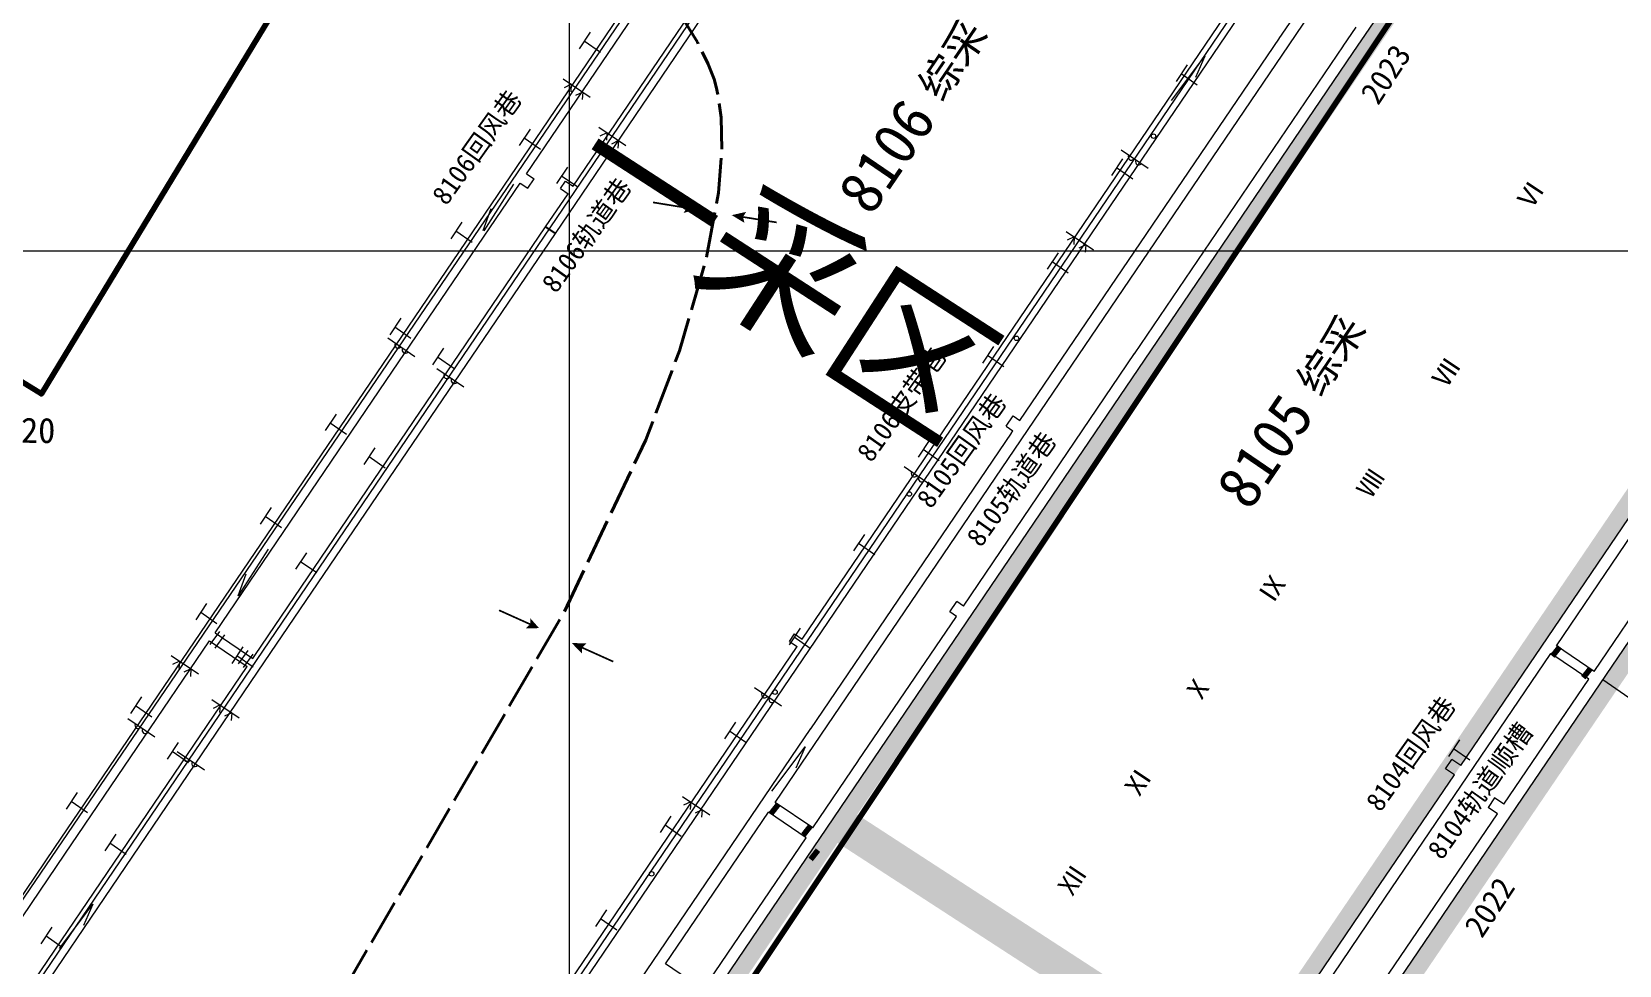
# Model space of a CAD drawing. Header units: inches. Extents: x 19725493 to 19730068, y 4137932 to 4142732.
# Drawn here: x 19728264 to 19728961, y 4140687 to 4141096 of the extents above; entities that cross this region are included whole.
import ezdxf

# ---------------------------------------------------------------- set-up
doc = ezdxf.new("R2010")
doc.units = ezdxf.units.IN
doc.header["$MEASUREMENT"] = 0
doc.linetypes.add('推测向背斜轴', pattern=[0.022, 0.01, -0.002, 0.01])
doc.layers.get('0').update_dxf_attribs({"lineweight": 0})
for name, color, linetype, lineweight in [('2026年下半年衔接计划', 7, 'Continuous', 0), ('工作面回采月份', 7, 'Continuous', 15), ('工作面编号', 7, 'Continuous', 0), ('巷道注记XDD0800CCJ', 7, 'Continuous', 0), ('次要巷道', 7, 'Continuous', 0), ('煤巷', 7, 'Continuous', 0), ('煤巷xdd0800ccj', 7, 'Continuous', 0), ('经纬网', 7, 'Continuous', 0), ('通风系统图', 7, 'Continuous', 0), ('采区边界线', 7, 'Continuous', 0), ('采空区边界颜色', 7, 'Continuous', 15), ('防尘', 7, 'Continuous', 0)]:
    doc.layers.add(name, color=color, linetype=linetype, lineweight=lineweight)
doc.styles.add('仿宋', font='')
doc.styles.add('宋体', font='')
doc.styles.get('仿宋').set_extended_font_data('仿宋')
doc.styles.get('宋体').set_extended_font_data('宋体')
doc.linetypes.add('推断陷落柱', pattern='A,-0.0015,0.0045,[10,8#煤防尘系统图（7月份）.shx,S=7.87402e-06,R=0,X=0,Y=0.001],0.001,[11,8#煤防尘系统图（7月份）.shx,S=7.87402e-06,R=0,X=0,Y=0.001],0.0045,-0.0015', length=0.013)

# ---------------------------------------------------------------- blocks, each defined once
blk = doc.blocks.new('一般向斜轴')
for points in [[(2.43, 13.52), (0, 12.5), (-2.43, 13.52), (0.05, 8.23)], [(0, -7.5), (-2.43, -13.53), (0, -12.5), (2.43, -13.53)]]:
    blk.add_hatch(color=0).paths.add_polyline_path(points, flags=17)
at = {"color": 0, "const_width": 0.75}
for points in [[(0, 12.5), (0, 27.5)], [(0, -12.5), (0, -27.5)]]:
    blk.add_lwpolyline(points, dxfattribs=at)

msp = doc.modelspace()

# ---------------------------------------------------------------- hatches: boundary and pattern name
at = {"layer": '通风系统图', "true_color": 0xff0000}
for points in [[(19728933.71, 4140827.02), (19728930.49, 4140822.93), (19728932.42, 4140821.41), (19728935.64, 4140825.5)], [(19728947.25, 4140817.58), (19728944.03, 4140813.49), (19728945.96, 4140811.98), (19728949.18, 4140816.06)], [(19728590.78, 4140758.02), (19728587.56, 4140753.93), (19728589.49, 4140752.42), (19728592.71, 4140756.5)], [(19728604.91, 4140748.54), (19728601.69, 4140744.45), (19728603.62, 4140742.93), (19728606.83, 4140747.02)], [(19728608.09, 4140737.78), (19728604.87, 4140733.69), (19728606.8, 4140732.17), (19728610.02, 4140736.26)]]:
    msp.add_hatch(color=1, dxfattribs=at).paths.add_polyline_path(points, flags=17)
at = {"layer": '采空区边界颜色', "true_color": 0xffc000}
msp.add_hatch(color=40, dxfattribs=at).paths.add_polyline_path([(19728615.6, 4140750.52), (19729072.48, 4141423.63), (19729252.59, 4141306.6), (19728795.74, 4140633.53), (19728615.6, 4140750.52), (19728626.25, 4140752.66), (19728793.64, 4140643.96), (19729241.94, 4141304.45), (19729074.58, 4141413.2), (19728626.25, 4140752.66)], flags=17)
at = {"layer": '采空区边界颜色', "true_color": 0x00ff7f}
msp.add_hatch(color=110, dxfattribs=at).paths.add_polyline_path([(19728654.79, 4140371.65), (19729100.92, 4141028.92), (19729250.32, 4140928.08), (19728805.99, 4140273.45), (19728654.79, 4140371.65), (19728665.44, 4140373.8), (19728803.89, 4140283.88), (19729239.75, 4140926.04), (19729102.95, 4141018.38), (19728665.44, 4140373.8)], flags=17)
at = {"layer": '采空区边界颜色', "true_color": 0x2748ed}
msp.add_hatch(color=160, dxfattribs=at).paths.add_polyline_path([(19728615.6, 4140750.52), (19728795.74, 4140633.53), (19728616.63, 4140369.64), (19728434.34, 4140483.46), (19728615.6, 4140750.52), (19728617.68, 4140740.22), (19728444.92, 4140485.7), (19728614.48, 4140379.83), (19728785.24, 4140631.41), (19728617.68, 4140740.22)], flags=17)

# ---------------------------------------------------------------- linework, layer by layer
at = {"linetype": '推断陷落柱', "lineweight": 30, "ltscale": 5000}
msp.add_line((19728489.5, 4141010.6), (19728493.81, 4141007.68), dxfattribs=at)
at = {"color": 7}
for centre in [(19728756.36, 4141050.38), (19728696.19, 4140961.62), (19728649.16, 4140893.31), (19728590.16, 4140806.39), (19728536, 4140726.6)]:
    msp.add_circle(centre, 1, dxfattribs=at)
at = {"layer": '2026年下半年衔接计划', "color": 1, "lineweight": 100, "true_color": 0xff0000, "flags": 128}
for points in [[(19728743.95, 4141720.71), (19728268.14, 4140937.21), (19727441.02, 4141447.1)], [(19726936.48, 4139624.44), (19727087.79, 4139471.4), (19727111.81, 4139446.95), (19727250.54, 4139632.96), (19727469.86, 4139520.69), (19727490.46, 4139426.18), (19727619.93, 4139371.45), (19727645.19, 4139445.33), (19727760.04, 4139399.01), (19728084.75, 4139271.51), (19728182.77, 4139204.43), (19728195.04, 4139196.34), (19728361.95, 4139650.75), (19727985.1, 4139868.75), (19728293.07, 4140363.91), (19728716.76, 4140096.02), (19728825.18, 4140284.19), (19728806.51, 4140295.72), (19728729.84, 4140344.15), (19728648.31, 4140393.52), (19728462.52, 4140503.99), (19729114.34, 4141482.27)]]:
    msp.add_lwpolyline(points, dxfattribs=at)
at = {"layer": '次要巷道', "color": 1, "linetype": '推测向背斜轴', "lineweight": 40, "ltscale": 2000, "true_color": 0xff0000, "flags": 128}
msp.add_lwpolyline([(19728155.27, 4142113.2), (19728211.48, 4141816.83), (19728237.48, 4141719.6), (19728304.14, 4141536.57), (19728351.62, 4141358.53), (19728369.89, 4141307.42), (19728381.18, 4141282.94), (19728390.01, 4141267.23), (19728395.03, 4141259.65), (19728405.14, 4141247.13), (19728440.24, 4141211.87), (19728513.48, 4141144.66), (19728534.77, 4141121.73), (19728548.49, 4141103.89), (19728556.15, 4141091.55), (19728560.87, 4141081.96), (19728563.4, 4141075.34), (19728564.41, 4141071.95), (19728565.35, 4141067.59), (19728566.49, 4141058.6), (19728566.84, 4141044.67), (19728565.35, 4141025.51), (19728559.9, 4140996.02), (19728548.27, 4140956.19), (19728533.45, 4140917.11), (19728497.66, 4140841.55), (19728370.91, 4140624.26), (19728341.24, 4140558.53), (19728270.21, 4140356.48)], dxfattribs=at)
at = {"layer": '煤巷', "lineweight": 9}
for p, q in [((19728353.4, 4140453.95), (19729059.29, 4141493.94)), ((19728602.12, 4140829.65), (19728869.44, 4141223.5)), ((19728493.81, 4141007.68), (19728614.82, 4141185.97)), ((19728415.21, 4140946.01), (19728535.45, 4141123.17)), ((19728481.12, 4141033.86), (19728538.6, 4141118.55)), ((19728501.58, 4141028.39), (19728555.15, 4141107.31)), ((19728419.51, 4140943.09), (19728478.31, 4141029.72)), ((19728478.31, 4141029.72), (19728481.62, 4141027.47)), ((19728481.12, 4141033.86), (19728484.43, 4141031.61)), ((19728481.62, 4141027.47), (19728484.43, 4141031.61)), ((19728496.02, 4141027.33), (19728498.27, 4141030.64)), ((19728498.27, 4141030.64), (19728501.58, 4141028.39)), ((19728489.5, 4141010.6), (19728499.33, 4141025.08)), ((19728496.02, 4141027.33), (19728499.33, 4141025.08)), ((19728361.84, 4140822.51), (19728489.5, 4141010.6)), ((19728366.14, 4140819.59), (19728493.81, 4141007.68)), ((19728274.1, 4140738.12), (19728415.21, 4140946.01)), ((19728344.36, 4140832.37), (19728419.51, 4140943.09)), ((19728949.77, 4140815.49), (19728982.73, 4140864.06)), ((19728913.02, 4140752.1), (19728987.03, 4140861.14)), ((19728278.4, 4140735.2), (19728342, 4140828.89)), ((19728342, 4140828.89), (19728358.54, 4140817.66)), ((19728344.36, 4140832.37), (19728360.9, 4140821.14)), ((19728596.56, 4140828.59), (19728598.81, 4140831.9)), ((19728596.56, 4140828.59), (19728599.87, 4140826.34)), ((19728598.81, 4140831.9), (19728602.12, 4140829.65)), ((19728360.9, 4140821.14), (19728361.84, 4140822.51)), ((19728371.74, 4140490.24), (19728599.87, 4140826.34)), ((19728246.9, 4140653.17), (19728358.54, 4140817.66)), ((19728251.2, 4140650.25), (19728366.14, 4140819.59)), ((19728910.15, 4140757.13), (19728947.41, 4140812.01)), ((19728910.15, 4140757.13), (19728905.99, 4140759.92)), ((19728854.87, 4140675.69), (19728907.34, 4140752.99)), ((19728859.24, 4140672.86), (19728913.02, 4140752.1)), ((19728907.34, 4140752.99), (19728903.2, 4140755.77)), ((19728193.87, 4140619.91), (19728274.1, 4140738.12)), ((19728198.17, 4140616.99), (19728278.4, 4140735.2))]:
    msp.add_line(p, q, dxfattribs=at)
at = {"layer": '煤巷', "lineweight": 9, "flags": 128}
msp.add_lwpolyline([(19728905.99, 4140759.92), (19728903.2, 4140755.77)], dxfattribs=at)
at = {"layer": '煤巷xdd0800ccj', "lineweight": 9}
for p, q in [((19728811.5, 4141093.26), (19728956.06, 4141306.24)), ((19728844, 4141087.02), (19728954.11, 4141249.24)), ((19728815.91, 4141090.5), (19728828.5, 4141109.05)), ((19728697.67, 4140925.55), (19728811.61, 4141093.42)), ((19728839.59, 4141089.78), (19728845.28, 4141098.16)), ((19728698.25, 4140917.15), (19728815.91, 4141090.5)), ((19728747.95, 4140954.77), (19728839.7, 4141089.94)), ((19728752.37, 4140952.01), (19728844, 4141087.02)), ((19728672.87, 4140844.15), (19728748.06, 4140954.93)), ((19728891.22, 4140774.2), (19729015.72, 4140957.63)), ((19728933.17, 4140826.75), (19729020.02, 4140954.71)), ((19728631.14, 4140773.4), (19728752.37, 4140952.01)), ((19728691.65, 4140923.1), (19728694.69, 4140927.57)), ((19728694.69, 4140927.57), (19728697.67, 4140925.55)), ((19728605.87, 4140790.31), (19728693.95, 4140920.07)), ((19728691.65, 4140923.1), (19728694.63, 4140921.08)), ((19728693.84, 4140919.91), (19728694.63, 4140921.08)), ((19728610.29, 4140787.55), (19728698.25, 4140917.15)), ((19728666.89, 4140841.56), (19728669.97, 4140846.11)), ((19728669.78, 4140839.6), (19728666.89, 4140841.56)), ((19728672.87, 4140844.15), (19728669.97, 4140846.11)), ((19728626.72, 4140776.16), (19728669.78, 4140839.6)), ((19728857.94, 4140715.91), (19728930.82, 4140823.28)), ((19728947.41, 4140812.01), (19728930.82, 4140823.28)), ((19728949.77, 4140815.49), (19728933.17, 4140826.75)), ((19728513.53, 4140654.26), (19728605.98, 4140790.47)), ((19728590.21, 4140757.97), (19728610.29, 4140787.55)), ((19728549.02, 4140652.42), (19728631.14, 4140773.4)), ((19728606.75, 4140746.74), (19728626.84, 4140776.33)), ((19728884.51, 4140772.68), (19728887.32, 4140776.82)), ((19728888.41, 4140770.06), (19728884.51, 4140772.68)), ((19728891.22, 4140774.2), (19728887.32, 4140776.82)), ((19728853.53, 4140718.67), (19728888.41, 4140770.06)), ((19728606.75, 4140746.74), (19728590.21, 4140757.97)), ((19728542.08, 4140687.06), (19728587.29, 4140753.67)), ((19728603.83, 4140742.44), (19728587.29, 4140753.67)), ((19728558.63, 4140675.83), (19728603.83, 4140742.44)), ((19728684.92, 4140470.26), (19728853.64, 4140718.83)), ((19728756.23, 4140566.06), (19728857.94, 4140715.91)), ((19728558.63, 4140675.83), (19728542.08, 4140687.06))]:
    msp.add_line(p, q, dxfattribs=at)
at = {"layer": '煤巷xdd0800ccj', "linetype": '推断陷落柱', "lineweight": 30, "ltscale": 5000}
msp.add_line((19728489.5, 4141010.6), (19728493.81, 4141007.68), dxfattribs=at)
msp.add_line((19728489.5, 4141010.6), (19728493.81, 4141007.68), dxfattribs=at)
at = {"layer": '经纬网', "color": 18, "lineweight": 9, "true_color": 0x260000, "flags": 128}
for points in [[(19728500, 4138000), (19728500, 4142500)], [(19725999.81, 4141000), (19730000, 4141000)]]:
    msp.add_lwpolyline(points, dxfattribs=at)
at = {"layer": '通风系统图', "color": 1, "linetype": 'Continuous', "lineweight": 20, "true_color": 0xff0000}
for p, q in [((19728764.2, 4141066.01), (19728778.86, 4141085.4)), ((19728778.86, 4141085.4), (19728774.72, 4141076.12)), ((19728588.74, 4140762.9), (19728603.39, 4140782.29)), ((19728603.39, 4140782.29), (19728599.25, 4140773.01)), ((19728276.12, 4140693.86), (19728290.7, 4140713.31)), ((19728290.7, 4140713.31), (19728286.59, 4140704.01))]:
    msp.add_line(p, q, dxfattribs=at)
at = {"layer": '通风系统图', "color": 5, "linetype": 'Continuous', "lineweight": 20, "true_color": 0x0000ff}
for p, q in [((19728475.45, 4141029.3), (19728462.3, 4141008.85)), ((19728462.08, 4141008.98), (19728465.51, 4141018.54)), ((19728367.72, 4140869.11), (19728354.57, 4140848.67)), ((19728354.57, 4140848.67), (19728358, 4140858.23))]:
    msp.add_line(p, q, dxfattribs=at)
at = {"layer": '通风系统图', "color": 26, "lineweight": 15, "true_color": 0x802500}
for p, q in [((19728346.27, 4140833.03), (19728342.07, 4140827.23)), ((19728348.45, 4140831.45), (19728344.24, 4140825.65)), ((19728358.76, 4140824.61), (19728354.55, 4140818.81)), ((19728360.93, 4140823.03), (19728356.73, 4140817.23))]:
    msp.add_line(p, q, dxfattribs=at)
at = {"layer": '采空区边界颜色', "color": 7, "lineweight": 9}
msp.add_line((19728953.61, 4140811.89), (19729102.03, 4140709.06), dxfattribs=at)
at = {"layer": '防尘', "color": 5, "linetype": 'Continuous', "lineweight": 15, "true_color": 0x0000ff}
for p, q in [((19728145.98, 4140547.88), (19728868.14, 4141608.83)), ((19728145.98, 4140547.88), (19728868.14, 4141608.83)), ((19728145.98, 4140547.88), (19728868.14, 4141608.83)), ((19728145.98, 4140547.88), (19728868.14, 4141608.83)), ((19728168.23, 4140534.14), (19728890.35, 4141597.83)), ((19728168.23, 4140534.14), (19728890.35, 4141597.83)), ((19728168.23, 4140534.14), (19728890.35, 4141597.83)), ((19728168.23, 4140534.14), (19728890.35, 4141597.83))]:
    msp.add_line(p, q, dxfattribs=at)
at = {"layer": '防尘', "color": 5, "lineweight": 15, "true_color": 0x0000ff}
msp.add_line((19728349.48, 4140453.51), (19729053.09, 4141489.85), dxfattribs=at)
at = {"layer": '防尘', "color": 7, "linetype": 'Continuous', "lineweight": 15}
for p, q in [((19728504.4, 4141088.75), (19728509.21, 4141096.01)), ((19728504.4, 4141088.75), (19728509.21, 4141096.01)), ((19728504.4, 4141088.75), (19728509.21, 4141096.01)), ((19728504.4, 4141088.75), (19728509.21, 4141096.01)), ((19728513.56, 4141087.09), (19728506.46, 4141092.07)), ((19728513.56, 4141087.09), (19728506.46, 4141092.07)), ((19728513.56, 4141087.09), (19728506.46, 4141092.07)), ((19728513.56, 4141087.09), (19728506.46, 4141092.07)), ((19728766.41, 4141074.36), (19728771.22, 4141081.62)), ((19728766.41, 4141074.36), (19728771.22, 4141081.62)), ((19728766.41, 4141074.36), (19728771.22, 4141081.62)), ((19728766.41, 4141074.36), (19728771.22, 4141081.62)), ((19728497.12, 4141075.52), (19728509.09, 4141067.51)), ((19728497.12, 4141075.52), (19728509.09, 4141067.51)), ((19728497.12, 4141075.52), (19728509.09, 4141067.51)), ((19728497.12, 4141075.52), (19728509.09, 4141067.51)), ((19728500.73, 4141073.11), (19728497.62, 4141071.63)), ((19728500.73, 4141073.11), (19728497.62, 4141071.63)), ((19728500.73, 4141073.11), (19728497.62, 4141071.63)), ((19728500.73, 4141073.11), (19728497.62, 4141071.63)), ((19728500.73, 4141073.11), (19728500.48, 4141069.82)), ((19728500.73, 4141073.11), (19728500.48, 4141069.82)), ((19728500.73, 4141073.11), (19728500.48, 4141069.82)), ((19728500.73, 4141073.11), (19728500.48, 4141069.82)), ((19728775.57, 4141072.7), (19728768.47, 4141077.68)), ((19728775.57, 4141072.7), (19728768.47, 4141077.68)), ((19728775.57, 4141072.7), (19728768.47, 4141077.68)), ((19728775.57, 4141072.7), (19728768.47, 4141077.68)), ((19728505.78, 4141069.67), (19728502.67, 4141068.18)), ((19728505.78, 4141069.67), (19728502.67, 4141068.18)), ((19728505.78, 4141069.67), (19728502.67, 4141068.18)), ((19728505.78, 4141069.67), (19728502.67, 4141068.18)), ((19728505.78, 4141069.67), (19728505.54, 4141066.37)), ((19728505.78, 4141069.67), (19728505.54, 4141066.37)), ((19728505.78, 4141069.67), (19728505.54, 4141066.37)), ((19728505.78, 4141069.67), (19728505.54, 4141066.37)), ((19728478.07, 4141046.21), (19728482.88, 4141053.48)), ((19728478.07, 4141046.21), (19728482.88, 4141053.48)), ((19728478.07, 4141046.21), (19728482.88, 4141053.48)), ((19728478.07, 4141046.21), (19728482.88, 4141053.48)), ((19728512.79, 4141054.24), (19728524.76, 4141046.23)), ((19728512.79, 4141054.24), (19728524.76, 4141046.23)), ((19728512.79, 4141054.24), (19728524.76, 4141046.23)), ((19728512.79, 4141054.24), (19728524.76, 4141046.23)), ((19728516.39, 4141051.84), (19728513.29, 4141050.35)), ((19728516.39, 4141051.84), (19728513.29, 4141050.35)), ((19728516.39, 4141051.84), (19728513.29, 4141050.35)), ((19728516.39, 4141051.84), (19728513.29, 4141050.35)), ((19728516.39, 4141051.84), (19728516.15, 4141048.54)), ((19728516.39, 4141051.84), (19728516.15, 4141048.54)), ((19728516.39, 4141051.84), (19728516.15, 4141048.54)), ((19728516.39, 4141051.84), (19728516.15, 4141048.54)), ((19728487.23, 4141044.56), (19728480.13, 4141049.53)), ((19728487.23, 4141044.56), (19728480.13, 4141049.53)), ((19728487.23, 4141044.56), (19728480.13, 4141049.53)), ((19728487.23, 4141044.56), (19728480.13, 4141049.53)), ((19728521.44, 4141048.39), (19728518.34, 4141046.91)), ((19728521.44, 4141048.39), (19728518.34, 4141046.91)), ((19728521.44, 4141048.39), (19728518.34, 4141046.91)), ((19728521.44, 4141048.39), (19728518.34, 4141046.91)), ((19728521.44, 4141048.39), (19728521.2, 4141045.09)), ((19728521.44, 4141048.39), (19728521.2, 4141045.09)), ((19728521.44, 4141048.39), (19728521.2, 4141045.09)), ((19728521.44, 4141048.39), (19728521.2, 4141045.09)), ((19728742.12, 4141044.35), (19728754.04, 4141036.27)), ((19728742.12, 4141044.35), (19728754.04, 4141036.27)), ((19728742.12, 4141044.35), (19728754.04, 4141036.27)), ((19728742.12, 4141044.35), (19728754.04, 4141036.27)), ((19728494.42, 4141029.55), (19728499.23, 4141036.82)), ((19728494.42, 4141029.56), (19728499.23, 4141036.82)), ((19728494.42, 4141029.55), (19728499.23, 4141036.82)), ((19728494.42, 4141029.56), (19728499.23, 4141036.82)), ((19728494.42, 4141029.55), (19728499.23, 4141036.82)), ((19728494.42, 4141029.56), (19728499.23, 4141036.82)), ((19728494.42, 4141029.55), (19728499.23, 4141036.82)), ((19728494.42, 4141029.56), (19728499.23, 4141036.82)), ((19728738.09, 4141033.15), (19728742.9, 4141040.42)), ((19728738.09, 4141033.15), (19728742.9, 4141040.42)), ((19728738.09, 4141033.15), (19728742.9, 4141040.42)), ((19728738.09, 4141033.15), (19728742.9, 4141040.42)), ((19728747.25, 4141031.5), (19728740.15, 4141036.47)), ((19728747.25, 4141031.5), (19728740.15, 4141036.47)), ((19728747.25, 4141031.5), (19728740.15, 4141036.47)), ((19728747.25, 4141031.5), (19728740.15, 4141036.47)), ((19728503.58, 4141027.9), (19728496.48, 4141032.87)), ((19728503.58, 4141027.9), (19728496.48, 4141032.87)), ((19728503.58, 4141027.9), (19728496.48, 4141032.87)), ((19728503.58, 4141027.9), (19728496.48, 4141032.87)), ((19728503.58, 4141027.9), (19728496.48, 4141032.87)), ((19728503.58, 4141027.9), (19728496.48, 4141032.87)), ((19728503.58, 4141027.9), (19728496.48, 4141032.87)), ((19728503.58, 4141027.9), (19728496.48, 4141032.87)), ((19728448.05, 4141005.3), (19728452.87, 4141012.57)), ((19728448.05, 4141005.3), (19728452.86, 4141012.57)), ((19728448.05, 4141005.3), (19728452.87, 4141012.57)), ((19728448.05, 4141005.3), (19728452.86, 4141012.57)), ((19728448.05, 4141005.3), (19728452.87, 4141012.57)), ((19728448.05, 4141005.3), (19728452.86, 4141012.57)), ((19728448.05, 4141005.3), (19728452.87, 4141012.57)), ((19728448.05, 4141005.3), (19728452.86, 4141012.57)), ((19728448.05, 4141005.3), (19728452.86, 4141012.57)), ((19728448.05, 4141005.3), (19728452.86, 4141012.57)), ((19728448.05, 4141005.3), (19728452.86, 4141012.57)), ((19728448.05, 4141005.3), (19728452.86, 4141012.57)), ((19728457.21, 4141003.65), (19728450.11, 4141008.62)), ((19728457.21, 4141003.65), (19728450.11, 4141008.62)), ((19728457.21, 4141003.65), (19728450.11, 4141008.62)), ((19728457.21, 4141003.65), (19728450.11, 4141008.62)), ((19728457.21, 4141003.65), (19728450.11, 4141008.62)), ((19728457.21, 4141003.65), (19728450.11, 4141008.62)), ((19728457.21, 4141003.65), (19728450.11, 4141008.62)), ((19728457.21, 4141003.65), (19728450.11, 4141008.62)), ((19728717.96, 4141008.52), (19728729.92, 4141000.52)), ((19728717.96, 4141008.52), (19728729.92, 4141000.52)), ((19728717.96, 4141008.52), (19728729.92, 4141000.52)), ((19728717.96, 4141008.52), (19728729.92, 4141000.52)), ((19728721.56, 4141006.12), (19728718.45, 4141004.64)), ((19728721.56, 4141006.12), (19728718.45, 4141004.64)), ((19728721.56, 4141006.12), (19728718.45, 4141004.64)), ((19728721.56, 4141006.12), (19728718.45, 4141004.64)), ((19728721.56, 4141006.12), (19728721.32, 4141002.83)), ((19728721.56, 4141006.12), (19728721.32, 4141002.83)), ((19728721.56, 4141006.12), (19728721.32, 4141002.83)), ((19728721.56, 4141006.12), (19728721.32, 4141002.83)), ((19728726.61, 4141002.67), (19728723.5, 4141001.19)), ((19728726.61, 4141002.67), (19728723.5, 4141001.19)), ((19728726.61, 4141002.67), (19728723.5, 4141001.19)), ((19728726.61, 4141002.67), (19728723.5, 4141001.19)), ((19728726.61, 4141002.67), (19728726.37, 4140999.38)), ((19728726.61, 4141002.67), (19728726.37, 4140999.38)), ((19728726.61, 4141002.67), (19728726.37, 4140999.38)), ((19728726.61, 4141002.67), (19728726.37, 4140999.38)), ((19728709.77, 4140991.94), (19728714.58, 4140999.21)), ((19728709.77, 4140991.94), (19728714.58, 4140999.21)), ((19728709.77, 4140991.94), (19728714.58, 4140999.21)), ((19728709.77, 4140991.94), (19728714.58, 4140999.21)), ((19728718.93, 4140990.29), (19728711.83, 4140995.26)), ((19728718.93, 4140990.29), (19728711.83, 4140995.26)), ((19728718.93, 4140990.29), (19728711.83, 4140995.26)), ((19728718.93, 4140990.29), (19728711.83, 4140995.26)), ((19728421.2, 4140963.15), (19728426.01, 4140970.42)), ((19728421.2, 4140963.15), (19728426.01, 4140970.42)), ((19728421.2, 4140963.15), (19728426.01, 4140970.42)), ((19728421.2, 4140963.15), (19728426.01, 4140970.42)), ((19728420.16, 4140961.79), (19728432.08, 4140953.72)), ((19728420.16, 4140961.79), (19728432.08, 4140953.72)), ((19728420.16, 4140961.79), (19728432.08, 4140953.72)), ((19728420.16, 4140961.79), (19728432.08, 4140953.72)), ((19728430.36, 4140961.5), (19728423.26, 4140966.47)), ((19728430.36, 4140961.5), (19728423.26, 4140966.47)), ((19728430.36, 4140961.5), (19728423.26, 4140966.47)), ((19728430.36, 4140961.5), (19728423.26, 4140966.47)), ((19728440, 4140950.01), (19728444.82, 4140957.27)), ((19728440, 4140950.01), (19728444.82, 4140957.27)), ((19728440, 4140950.01), (19728444.82, 4140957.27)), ((19728440, 4140950.01), (19728444.82, 4140957.27)), ((19728440.01, 4140950.01), (19728444.82, 4140957.27)), ((19728440.01, 4140950.01), (19728444.82, 4140957.27)), ((19728440.01, 4140950.01), (19728444.82, 4140957.27)), ((19728440.01, 4140950.01), (19728444.82, 4140957.27)), ((19728449.17, 4140948.35), (19728442.07, 4140953.33)), ((19728449.17, 4140948.35), (19728442.07, 4140953.33)), ((19728449.17, 4140948.35), (19728442.07, 4140953.33)), ((19728449.17, 4140948.35), (19728442.07, 4140953.33)), ((19728449.17, 4140948.35), (19728442.07, 4140953.32)), ((19728449.17, 4140948.35), (19728442.07, 4140953.32)), ((19728449.17, 4140948.35), (19728442.07, 4140953.32)), ((19728449.17, 4140948.35), (19728442.07, 4140953.32)), ((19728681.45, 4140950.74), (19728686.26, 4140958)), ((19728681.45, 4140950.74), (19728686.26, 4140958)), ((19728681.45, 4140950.74), (19728686.26, 4140958)), ((19728681.45, 4140950.74), (19728686.26, 4140958)), ((19728690.61, 4140949.09), (19728683.51, 4140954.06)), ((19728690.61, 4140949.09), (19728683.51, 4140954.06)), ((19728690.61, 4140949.09), (19728683.51, 4140954.06)), ((19728690.61, 4140949.09), (19728683.51, 4140954.06)), ((19728441.67, 4140948.46), (19728453.59, 4140940.39)), ((19728441.67, 4140948.46), (19728453.59, 4140940.39)), ((19728441.67, 4140948.46), (19728453.59, 4140940.39)), ((19728441.67, 4140948.46), (19728453.59, 4140940.39)), ((19728392.89, 4140921.12), (19728397.71, 4140928.39)), ((19728392.89, 4140921.13), (19728397.7, 4140928.39)), ((19728392.89, 4140921.12), (19728397.71, 4140928.39)), ((19728392.89, 4140921.13), (19728397.7, 4140928.39)), ((19728392.89, 4140921.12), (19728397.71, 4140928.39)), ((19728392.89, 4140921.13), (19728397.7, 4140928.39)), ((19728392.89, 4140921.12), (19728397.71, 4140928.39)), ((19728392.89, 4140921.13), (19728397.7, 4140928.39)), ((19728392.89, 4140921.13), (19728397.7, 4140928.39)), ((19728392.89, 4140921.13), (19728397.7, 4140928.39)), ((19728392.89, 4140921.13), (19728397.7, 4140928.39)), ((19728392.89, 4140921.13), (19728397.7, 4140928.39)), ((19728402.05, 4140919.47), (19728394.95, 4140924.44)), ((19728402.05, 4140919.47), (19728394.95, 4140924.44)), ((19728402.05, 4140919.47), (19728394.95, 4140924.44)), ((19728402.05, 4140919.47), (19728394.95, 4140924.44)), ((19728402.05, 4140919.47), (19728394.95, 4140924.44)), ((19728402.05, 4140919.47), (19728394.95, 4140924.44)), ((19728402.05, 4140919.47), (19728394.95, 4140924.44)), ((19728402.05, 4140919.47), (19728394.95, 4140924.44)), ((19728409.81, 4140906.28), (19728414.63, 4140913.54)), ((19728409.81, 4140906.28), (19728414.63, 4140913.54)), ((19728409.81, 4140906.28), (19728414.63, 4140913.54)), ((19728409.81, 4140906.28), (19728414.63, 4140913.54)), ((19728653.13, 4140909.53), (19728657.94, 4140916.8)), ((19728653.13, 4140909.53), (19728657.94, 4140916.8)), ((19728653.13, 4140909.53), (19728657.94, 4140916.8)), ((19728653.13, 4140909.53), (19728657.94, 4140916.8)), ((19728662.29, 4140907.88), (19728655.19, 4140912.85)), ((19728662.29, 4140907.88), (19728655.19, 4140912.85)), ((19728662.29, 4140907.88), (19728655.19, 4140912.85)), ((19728662.29, 4140907.88), (19728655.19, 4140912.85)), ((19728419.07, 4140904.59), (19728411.97, 4140909.57)), ((19728419.07, 4140904.6), (19728411.97, 4140909.57)), ((19728419.07, 4140904.59), (19728411.97, 4140909.57)), ((19728419.07, 4140904.6), (19728411.97, 4140909.57)), ((19728419.07, 4140904.59), (19728411.97, 4140909.57)), ((19728419.07, 4140904.6), (19728411.97, 4140909.57)), ((19728419.07, 4140904.59), (19728411.97, 4140909.57)), ((19728419.07, 4140904.6), (19728411.97, 4140909.57)), ((19728646.83, 4140905.33), (19728658.75, 4140897.26)), ((19728646.83, 4140905.33), (19728658.75, 4140897.26)), ((19728646.83, 4140905.33), (19728658.75, 4140897.26)), ((19728646.83, 4140905.33), (19728658.75, 4140897.26)), ((19728364.32, 4140880.09), (19728369.14, 4140887.35)), ((19728364.32, 4140880.09), (19728369.14, 4140887.35)), ((19728364.32, 4140880.09), (19728369.14, 4140887.35)), ((19728364.32, 4140880.09), (19728369.14, 4140887.35)), ((19728373.49, 4140878.43), (19728366.39, 4140883.41)), ((19728373.49, 4140878.43), (19728366.39, 4140883.41)), ((19728373.49, 4140878.43), (19728366.39, 4140883.41)), ((19728373.49, 4140878.43), (19728366.39, 4140883.41)), ((19728624.81, 4140868.33), (19728629.62, 4140875.59)), ((19728624.81, 4140868.33), (19728629.62, 4140875.59)), ((19728624.81, 4140868.33), (19728629.62, 4140875.59)), ((19728624.81, 4140868.33), (19728629.62, 4140875.59)), ((19728633.97, 4140866.67), (19728626.87, 4140871.64)), ((19728633.97, 4140866.67), (19728626.87, 4140871.64)), ((19728633.97, 4140866.67), (19728626.87, 4140871.64)), ((19728633.97, 4140866.67), (19728626.87, 4140871.64)), ((19728379.87, 4140860.3), (19728384.69, 4140867.57)), ((19728379.87, 4140860.3), (19728384.69, 4140867.57)), ((19728379.87, 4140860.3), (19728384.69, 4140867.57)), ((19728379.87, 4140860.3), (19728384.69, 4140867.57)), ((19728389.03, 4140858.65), (19728381.94, 4140863.62)), ((19728389.03, 4140858.65), (19728381.94, 4140863.62)), ((19728389.03, 4140858.65), (19728381.94, 4140863.62)), ((19728389.03, 4140858.65), (19728381.94, 4140863.62)), ((19728336.02, 4140838.06), (19728340.83, 4140845.33)), ((19728336.02, 4140838.06), (19728340.83, 4140845.33)), ((19728336.02, 4140838.06), (19728340.83, 4140845.33)), ((19728336.02, 4140838.06), (19728340.83, 4140845.33)), ((19728336.02, 4140838.06), (19728340.83, 4140845.33)), ((19728336.02, 4140838.06), (19728340.83, 4140845.33)), ((19728336.02, 4140838.06), (19728340.83, 4140845.33)), ((19728336.02, 4140838.06), (19728340.83, 4140845.33)), ((19728336.02, 4140838.06), (19728340.83, 4140845.33)), ((19728336.02, 4140838.06), (19728340.83, 4140845.33)), ((19728336.02, 4140838.06), (19728340.83, 4140845.33)), ((19728336.02, 4140838.06), (19728340.83, 4140845.33)), ((19728345.18, 4140836.41), (19728338.08, 4140841.38)), ((19728345.18, 4140836.41), (19728338.08, 4140841.38)), ((19728345.18, 4140836.41), (19728338.08, 4140841.38)), ((19728345.18, 4140836.41), (19728338.08, 4140841.38)), ((19728345.18, 4140836.41), (19728338.08, 4140841.38)), ((19728345.18, 4140836.41), (19728338.08, 4140841.38)), ((19728345.18, 4140836.41), (19728338.08, 4140841.38)), ((19728345.18, 4140836.41), (19728338.08, 4140841.38)), ((19728596.49, 4140827.12), (19728601.3, 4140834.38)), ((19728596.49, 4140827.12), (19728601.3, 4140834.38)), ((19728596.49, 4140827.12), (19728601.3, 4140834.38)), ((19728596.49, 4140827.12), (19728601.3, 4140834.38)), ((19728605.65, 4140825.47), (19728598.55, 4140830.44)), ((19728605.65, 4140825.47), (19728598.55, 4140830.44)), ((19728605.65, 4140825.47), (19728598.55, 4140830.44)), ((19728605.65, 4140825.47), (19728598.55, 4140830.44)), ((19728325.13, 4140822.42), (19728337.1, 4140814.41)), ((19728325.13, 4140822.42), (19728337.1, 4140814.41)), ((19728325.13, 4140822.42), (19728337.1, 4140814.41)), ((19728325.13, 4140822.42), (19728337.1, 4140814.41)), ((19728351.93, 4140818.92), (19728356.74, 4140826.18)), ((19728351.93, 4140818.92), (19728356.74, 4140826.18)), ((19728351.93, 4140818.92), (19728356.74, 4140826.18)), ((19728351.93, 4140818.92), (19728356.74, 4140826.18)), ((19728361.09, 4140817.26), (19728353.99, 4140822.24)), ((19728361.09, 4140817.26), (19728353.99, 4140822.24)), ((19728361.09, 4140817.26), (19728353.99, 4140822.24)), ((19728361.09, 4140817.26), (19728353.99, 4140822.24)), ((19728328.73, 4140820.01), (19728325.63, 4140818.53)), ((19728328.73, 4140820.01), (19728325.63, 4140818.53)), ((19728328.73, 4140820.01), (19728325.63, 4140818.53)), ((19728328.73, 4140820.01), (19728325.63, 4140818.53)), ((19728328.73, 4140820.01), (19728328.49, 4140816.72)), ((19728328.73, 4140820.01), (19728328.49, 4140816.72)), ((19728328.73, 4140820.01), (19728328.49, 4140816.72)), ((19728328.73, 4140820.01), (19728328.49, 4140816.72)), ((19728333.78, 4140816.56), (19728330.68, 4140815.08)), ((19728333.78, 4140816.56), (19728330.68, 4140815.08)), ((19728333.78, 4140816.56), (19728330.68, 4140815.08)), ((19728333.78, 4140816.56), (19728330.68, 4140815.08)), ((19728333.78, 4140816.56), (19728333.54, 4140813.27)), ((19728333.78, 4140816.56), (19728333.54, 4140813.27)), ((19728333.78, 4140816.56), (19728333.54, 4140813.27)), ((19728333.78, 4140816.56), (19728333.54, 4140813.27)), ((19728581.16, 4140808.4), (19728593.08, 4140800.33)), ((19728581.16, 4140808.4), (19728593.08, 4140800.33)), ((19728581.16, 4140808.4), (19728593.08, 4140800.33)), ((19728581.16, 4140808.4), (19728593.08, 4140800.33)), ((19728307.45, 4140797.02), (19728312.27, 4140804.29)), ((19728307.45, 4140797.02), (19728312.27, 4140804.29)), ((19728307.45, 4140797.02), (19728312.27, 4140804.29)), ((19728307.45, 4140797.02), (19728312.27, 4140804.29)), ((19728316.61, 4140795.37), (19728309.52, 4140800.34)), ((19728316.61, 4140795.37), (19728309.52, 4140800.34)), ((19728316.61, 4140795.37), (19728309.52, 4140800.34)), ((19728316.61, 4140795.37), (19728309.52, 4140800.34)), ((19728343.02, 4140803.12), (19728354.98, 4140795.12)), ((19728343.02, 4140803.12), (19728354.98, 4140795.12)), ((19728343.02, 4140803.12), (19728354.98, 4140795.12)), ((19728343.02, 4140803.12), (19728354.98, 4140795.12)), ((19728346.62, 4140800.72), (19728343.51, 4140799.24)), ((19728346.62, 4140800.72), (19728343.51, 4140799.24)), ((19728346.62, 4140800.72), (19728343.51, 4140799.24)), ((19728346.62, 4140800.72), (19728343.51, 4140799.24)), ((19728346.62, 4140800.72), (19728346.38, 4140797.43)), ((19728346.62, 4140800.72), (19728346.38, 4140797.43)), ((19728346.62, 4140800.72), (19728346.38, 4140797.43)), ((19728346.62, 4140800.72), (19728346.38, 4140797.43)), ((19728306.04, 4140794.85), (19728317.97, 4140786.77)), ((19728306.04, 4140794.85), (19728317.97, 4140786.77)), ((19728306.04, 4140794.85), (19728317.97, 4140786.77)), ((19728306.04, 4140794.85), (19728317.97, 4140786.77)), ((19728351.67, 4140797.27), (19728348.57, 4140795.79)), ((19728351.67, 4140797.27), (19728348.57, 4140795.79)), ((19728351.67, 4140797.27), (19728348.57, 4140795.79)), ((19728351.67, 4140797.27), (19728348.57, 4140795.79)), ((19728351.67, 4140797.27), (19728351.43, 4140793.98)), ((19728351.67, 4140797.27), (19728351.43, 4140793.98)), ((19728351.67, 4140797.27), (19728351.43, 4140793.98)), ((19728351.67, 4140797.27), (19728351.43, 4140793.98)), ((19728568.17, 4140785.91), (19728572.98, 4140793.18)), ((19728568.17, 4140785.91), (19728572.98, 4140793.18)), ((19728568.17, 4140785.91), (19728572.98, 4140793.18)), ((19728568.17, 4140785.91), (19728572.98, 4140793.18)), ((19728577.33, 4140784.26), (19728570.23, 4140789.23)), ((19728577.33, 4140784.26), (19728570.23, 4140789.23)), ((19728577.33, 4140784.26), (19728570.23, 4140789.23)), ((19728577.33, 4140784.26), (19728570.23, 4140789.23)), ((19728885.98, 4140778.19), (19728890.79, 4140785.45)), ((19728885.98, 4140778.19), (19728890.79, 4140785.45)), ((19728885.98, 4140778.19), (19728890.79, 4140785.45)), ((19728885.98, 4140778.19), (19728890.79, 4140785.45)), ((19728885.98, 4140778.19), (19728890.79, 4140785.45)), ((19728885.98, 4140778.19), (19728890.79, 4140785.45)), ((19728885.98, 4140778.19), (19728890.79, 4140785.45)), ((19728885.98, 4140778.19), (19728890.79, 4140785.45)), ((19728323.52, 4140776.95), (19728328.33, 4140784.21)), ((19728323.52, 4140776.95), (19728328.33, 4140784.21)), ((19728323.52, 4140776.95), (19728328.33, 4140784.21)), ((19728323.52, 4140776.95), (19728328.33, 4140784.21)), ((19728332.68, 4140775.29), (19728325.58, 4140780.27)), ((19728332.68, 4140775.29), (19728325.58, 4140780.27)), ((19728332.68, 4140775.29), (19728325.58, 4140780.27)), ((19728332.68, 4140775.29), (19728325.58, 4140780.27)), ((19728327.79, 4140780.35), (19728339.71, 4140772.28)), ((19728327.79, 4140780.35), (19728339.71, 4140772.28)), ((19728327.79, 4140780.35), (19728339.71, 4140772.28)), ((19728327.79, 4140780.35), (19728339.71, 4140772.28)), ((19728895.14, 4140776.53), (19728888.04, 4140781.51)), ((19728895.14, 4140776.54), (19728888.04, 4140781.51)), ((19728895.14, 4140776.53), (19728888.04, 4140781.51)), ((19728895.14, 4140776.54), (19728888.04, 4140781.51)), ((19728895.14, 4140776.53), (19728888.04, 4140781.51)), ((19728895.14, 4140776.54), (19728888.04, 4140781.51)), ((19728895.14, 4140776.53), (19728888.04, 4140781.51)), ((19728895.14, 4140776.54), (19728888.04, 4140781.51)), ((19728279.15, 4140755), (19728283.96, 4140762.26)), ((19728279.15, 4140755), (19728283.96, 4140762.26)), ((19728279.15, 4140755), (19728283.96, 4140762.26)), ((19728279.15, 4140755), (19728283.96, 4140762.26)), ((19728288.31, 4140753.34), (19728281.21, 4140758.32)), ((19728288.31, 4140753.34), (19728281.21, 4140758.32)), ((19728288.31, 4140753.34), (19728281.21, 4140758.32)), ((19728288.31, 4140753.34), (19728281.21, 4140758.32)), ((19728549.56, 4140760.6), (19728561.53, 4140752.59)), ((19728549.56, 4140760.6), (19728561.53, 4140752.59)), ((19728549.56, 4140760.6), (19728561.53, 4140752.59)), ((19728549.56, 4140760.6), (19728561.53, 4140752.59)), ((19728553.16, 4140758.19), (19728550.06, 4140756.71)), ((19728553.16, 4140758.19), (19728550.06, 4140756.71)), ((19728553.16, 4140758.19), (19728550.06, 4140756.71)), ((19728553.16, 4140758.19), (19728550.06, 4140756.71)), ((19728553.16, 4140758.19), (19728552.92, 4140754.9)), ((19728553.16, 4140758.19), (19728552.92, 4140754.9)), ((19728553.16, 4140758.19), (19728552.92, 4140754.9)), ((19728553.16, 4140758.19), (19728552.92, 4140754.9)), ((19728539.85, 4140744.71), (19728544.66, 4140751.97)), ((19728539.85, 4140744.71), (19728544.66, 4140751.97)), ((19728539.85, 4140744.71), (19728544.66, 4140751.97)), ((19728539.85, 4140744.71), (19728544.66, 4140751.97)), ((19728558.22, 4140754.74), (19728555.11, 4140753.26)), ((19728558.22, 4140754.74), (19728555.11, 4140753.26)), ((19728558.22, 4140754.74), (19728555.11, 4140753.26)), ((19728558.22, 4140754.74), (19728555.11, 4140753.26)), ((19728558.22, 4140754.74), (19728557.97, 4140751.45)), ((19728558.22, 4140754.74), (19728557.97, 4140751.45)), ((19728558.22, 4140754.74), (19728557.97, 4140751.45)), ((19728558.22, 4140754.74), (19728557.97, 4140751.45)), ((19728296.16, 4140736.73), (19728300.97, 4140744)), ((19728296.16, 4140736.73), (19728300.97, 4140744)), ((19728296.16, 4140736.73), (19728300.97, 4140744)), ((19728296.16, 4140736.73), (19728300.97, 4140744)), ((19728549.01, 4140743.05), (19728541.91, 4140748.02)), ((19728549.01, 4140743.05), (19728541.91, 4140748.02)), ((19728549.01, 4140743.05), (19728541.91, 4140748.02)), ((19728549.01, 4140743.05), (19728541.91, 4140748.02)), ((19728305.32, 4140735.08), (19728298.22, 4140740.05)), ((19728305.32, 4140735.08), (19728298.22, 4140740.05)), ((19728305.32, 4140735.08), (19728298.22, 4140740.05)), ((19728305.32, 4140735.08), (19728298.22, 4140740.05)), ((19728511.53, 4140703.5), (19728516.34, 4140710.76)), ((19728511.53, 4140703.5), (19728516.34, 4140710.76)), ((19728511.53, 4140703.5), (19728516.34, 4140710.76)), ((19728511.53, 4140703.5), (19728516.34, 4140710.76)), ((19728268.09, 4140695.93), (19728272.91, 4140703.2)), ((19728268.09, 4140695.93), (19728272.91, 4140703.2)), ((19728268.09, 4140695.93), (19728272.91, 4140703.2)), ((19728268.09, 4140695.93), (19728272.91, 4140703.2)), ((19728520.69, 4140701.85), (19728513.59, 4140706.82)), ((19728520.69, 4140701.85), (19728513.59, 4140706.82)), ((19728520.69, 4140701.85), (19728513.59, 4140706.82)), ((19728520.69, 4140701.85), (19728513.59, 4140706.82)), ((19728277.26, 4140694.28), (19728270.16, 4140699.25)), ((19728277.26, 4140694.28), (19728270.16, 4140699.25)), ((19728277.26, 4140694.28), (19728270.16, 4140699.25)), ((19728277.26, 4140694.28), (19728270.16, 4140699.25))]:
    msp.add_line(p, q, dxfattribs=at)
for centre in [(19728747.41, 4141042.38), (19728747.41, 4141042.38), (19728747.41, 4141042.38), (19728747.41, 4141042.38), (19728750.61, 4141040.22), (19728750.61, 4141040.22), (19728750.61, 4141040.22), (19728750.61, 4141040.22), (19728425.46, 4140959.82), (19728425.46, 4140959.82), (19728425.46, 4140959.82), (19728425.46, 4140959.82), (19728428.65, 4140957.66), (19728428.65, 4140957.66), (19728428.65, 4140957.66), (19728428.65, 4140957.66), (19728446.97, 4140946.5), (19728446.97, 4140946.5), (19728446.97, 4140946.5), (19728446.97, 4140946.5), (19728450.16, 4140944.33), (19728450.16, 4140944.33), (19728450.16, 4140944.33), (19728450.16, 4140944.33), (19728652.13, 4140903.37), (19728652.13, 4140903.37), (19728652.13, 4140903.37), (19728652.13, 4140903.37), (19728655.32, 4140901.2), (19728655.32, 4140901.2), (19728655.32, 4140901.2), (19728655.32, 4140901.2), (19728586.46, 4140806.44), (19728586.46, 4140806.44), (19728586.46, 4140806.44), (19728586.46, 4140806.44), (19728589.65, 4140804.27), (19728589.65, 4140804.27), (19728589.65, 4140804.27), (19728589.65, 4140804.27), (19728311.34, 4140792.88), (19728311.34, 4140792.88), (19728311.34, 4140792.88), (19728311.34, 4140792.88), (19728314.53, 4140790.72), (19728314.53, 4140790.72), (19728314.53, 4140790.72), (19728314.53, 4140790.72), (19728333.08, 4140778.38), (19728333.08, 4140778.38), (19728333.08, 4140778.38), (19728333.08, 4140778.38), (19728336.28, 4140776.22), (19728336.28, 4140776.22), (19728336.28, 4140776.22), (19728336.28, 4140776.22)]:
    msp.add_ellipse(centre, major_axis=(-1.59, -2.34), ratio=0.616162, start_param=5.207066, end_param=7.359305, dxfattribs=at)

# ---------------------------------------------------------------- block references
at = {"layer": '次要巷道', "color": 1, "true_color": 0xff0000}
for p, rotation in [((19728563.78, 4141016.89), 80.80254155582544), ((19728494.1, 4140831.03), 65.78686425285221)]:
    msp.add_blockref('一般向斜轴', p, dxfattribs=dict(at, rotation=rotation))

# ---------------------------------------------------------------- texts
at = {"layer": '2026年下半年衔接计划', "color": 1, "true_color": 0xff0000, "style": '宋体'}
msp.add_text('20', height=11.066, rotation=359.38333, dxfattribs=at).set_placement((19728259.15, 4140915.81))
at = {"layer": '工作面回采月份', "color": 7, "style": '宋体'}
for s, p in [('Ⅵ', (19728922.19, 4141017.58)), ('Ⅶ', (19728885.09, 4140939.45)), ('Ⅷ', (19728851.96, 4140890.94)), ('Ⅸ', (19728808.74, 4140844.74)), ('Ⅹ', (19728776.13, 4140800.58)), ('Ⅺ', (19728749.77, 4140759.59)), ('Ⅻ', (19728720.88, 4140716.6))]:
    msp.add_text(s, height=8.5, rotation=56.34176, dxfattribs=at).set_placement(p)
at = {"layer": '工作面编号', "color": 7}
for s, height, rotation, style, p in [('综采', 13.5, 55.68859, '仿宋', (19728663.24, 4141064.92)), ('2023', 10, 56.5843, '宋体', (19728854.91, 4141063.48)), ('8106', 19, 55.68859, '宋体', (19728632.36, 4141014.89)), ('综采', 13.5, 55.68859, '仿宋', (19728829.35, 4140935.42)), ('8105', 19, 55.68859, '宋体', (19728798.47, 4140885.39)), ('2022', 10, 56.5843, '宋体', (19728900.48, 4140697.93))]:
    msp.add_text(s, height=height, rotation=rotation, dxfattribs=dict(at, style=style)).set_placement(p)
at = {"layer": '巷道注记XDD0800CCJ', "color": 7, "style": '仿宋'}
for s, p in [('8106回风巷', (19728445.94, 4141019.47)), ('8106轨道巷', (19728494.07, 4140980.93)), ('8106皮带巷', (19728632.46, 4140906.71)), ('8105回风巷', (19728658.69, 4140886.39)), ('8105轨道巷', (19728680.57, 4140869.49)), ('8104回风巷', (19728855.88, 4140753.31)), ('8104轨道顺槽', (19728882.94, 4140732.28))]:
    msp.add_text(s, height=8.5, rotation=54.54248, dxfattribs=at).set_placement(p)
at = {"layer": '采区边界线', "color": 1, "true_color": 0xff0000, "style": '宋体'}
msp.add_text('一采区', height=50, rotation=327.05895, dxfattribs=at).set_placement((19728494.23, 4141026.28))

doc.saveas('drawing.dxf')
